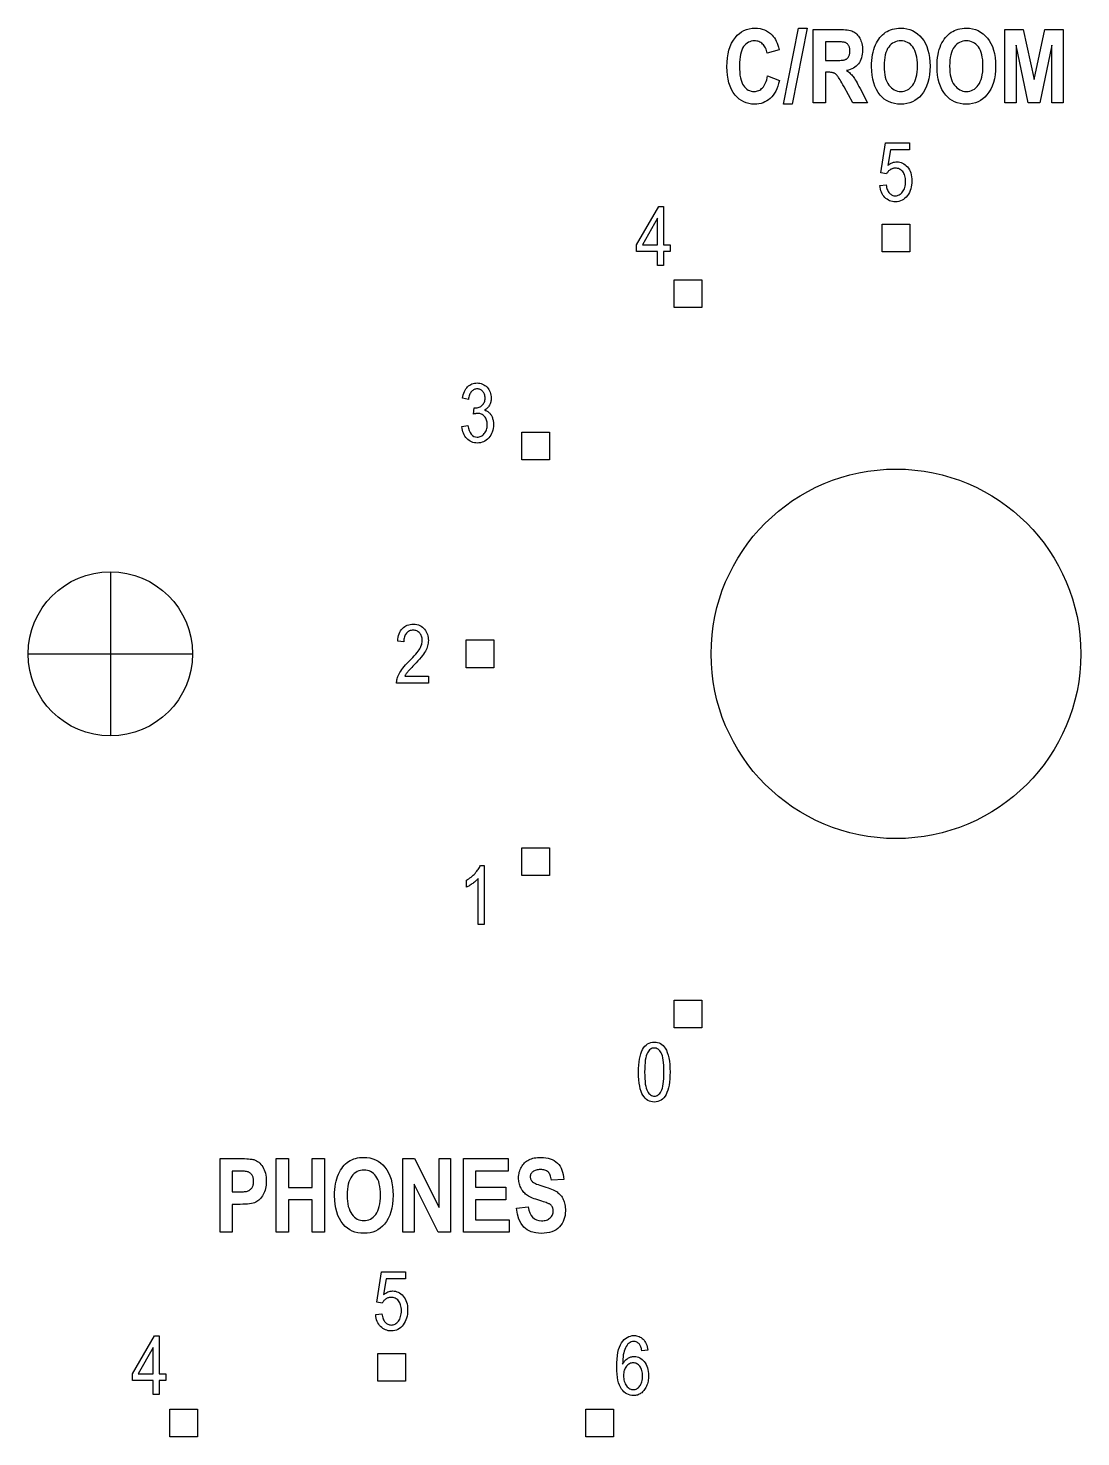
# Model space of a CAD drawing. Header units: millimetres. Extents: x 0 to 81, y 0 to 514.
# Drawn here: x 43.55 to 64.05, y 353.74 to 381.19 of the extents above; entities that cross this region are included whole.
import ezdxf

# ---------------------------------------------------------------- set-up
doc = ezdxf.new("R2010")
doc.units = ezdxf.units.MM
for name, color, linetype in [('CUT', 1, 'CONTINUOUS'), ('LEGEND', 2, 'CONTINUOUS'), ('STUDS', 5, 'CONTINUOUS')]:
    doc.layers.add(name, color=color, linetype=linetype)

msp = doc.modelspace()

# ---------------------------------------------------------------- linework, layer by layer
at = {"layer": 'CUT'}
msp.add_circle((60.45, 369), 3.6, dxfattribs=at)
at = {"layer": 'LEGEND'}
for points in [[(57.95, 380.2605), (58.1795, 380.1717), (58.165, 380.1136), (58.1482, 380.0596), (58.1292, 380.0097), (58.108, 379.9638), (58.0845, 379.9219), (58.0588, 379.8841), (58.0309, 379.8503), (58.0008, 379.8206), (57.9686, 379.7946), (57.9347, 379.7721), (57.8989, 379.7531), (57.8614, 379.7375), (57.822, 379.7254), (57.7809, 379.7167), (57.7379, 379.7115), (57.6932, 379.7098), (57.6371, 379.7125), (57.5839, 379.7208), (57.5333, 379.7346), (57.4854, 379.754), (57.4402, 379.7788), (57.3978, 379.8092), (57.3581, 379.8451), (57.3211, 379.8865), (57.2826, 379.9398), (57.2493, 379.9975), (57.2211, 380.0596), (57.198, 380.1263), (57.1801, 380.1973), (57.1673, 380.2729), (57.1596, 380.3529), (57.157, 380.4373), (57.1596, 380.5264), (57.1673, 380.6105), (57.1802, 380.6896), (57.1983, 380.7637), (57.2215, 380.8329), (57.2499, 380.8971), (57.2834, 380.9563), (57.3221, 381.0105), (57.3595, 381.0527), (57.4, 381.0892), (57.4436, 381.12), (57.4903, 381.1453), (57.54, 381.165), (57.5929, 381.179), (57.6488, 381.1874), (57.7078, 381.1902), (57.7561, 381.1881), (57.8024, 381.1818), (57.8467, 381.1713), (57.889, 381.1565), (57.9292, 381.1376), (57.9675, 381.1144), (58.0037, 381.0871), (58.0379, 381.0555), (58.0608, 381.0301), (58.0821, 381.0018), (58.1018, 380.9706), (58.1199, 380.9366), (58.1365, 380.8996), (58.1514, 380.8597), (58.1648, 380.817), (58.1766, 380.7713), (57.9422, 380.7029), (57.9359, 380.7311), (57.9282, 380.7576), (57.9191, 380.7825), (57.9086, 380.8056), (57.8968, 380.827), (57.8835, 380.8468), (57.8689, 380.8648), (57.8528, 380.8812), (57.8357, 380.8957), (57.8179, 380.9083), (57.7993, 380.9189), (57.78, 380.9277), (57.7599, 380.9344), (57.739, 380.9393), (57.7174, 380.9422), (57.6951, 380.9432), (57.6634, 380.9414), (57.6332, 380.9361), (57.6044, 380.9272), (57.5772, 380.9148), (57.5515, 380.8989), (57.5272, 380.8794), (57.5045, 380.8564), (57.4832, 380.8299), (57.464, 380.7993), (57.4473, 380.764), (57.4332, 380.7242), (57.4217, 380.6797), (57.4127, 380.6307), (57.4063, 380.577), (57.4025, 380.5187), (57.4012, 380.4559), (57.4024, 380.3907), (57.4062, 380.3304), (57.4124, 380.275), (57.4212, 380.2244), (57.4325, 380.1788), (57.4462, 380.138), (57.4625, 380.1021), (57.4812, 380.0711), (57.502, 380.0443), (57.5243, 380.0211), (57.548, 380.0015), (57.5733, 379.9854), (57.6, 379.9729), (57.6283, 379.964), (57.658, 379.9586), (57.6893, 379.9568), (57.7123, 379.958), (57.7345, 379.9614), (57.756, 379.9671), (57.7767, 379.975), (57.7965, 379.9853), (57.8156, 379.9978), (57.8339, 380.0125), (57.8514, 380.0296), (57.8679, 380.0491), (57.8832, 380.0713), (57.8973, 380.0962), (57.9102, 380.1237), (57.9219, 380.1539), (57.9325, 380.1868), (57.9418, 380.2223), (57.95, 380.2605)], [(58.2605, 379.7098), (58.5516, 381.1902), (58.7205, 381.1902), (58.4266, 379.7098)], [(58.8387, 379.7342), (58.8387, 381.1658), (59.3377, 381.1658), (59.3838, 381.1652), (59.4266, 381.1634), (59.4659, 381.1604), (59.5018, 381.1562), (59.5342, 381.1508), (59.5633, 381.1441), (59.5889, 381.1363), (59.6111, 381.1272), (59.6312, 381.1167), (59.6503, 381.1044), (59.6685, 381.0904), (59.6858, 381.0745), (59.7022, 381.0569), (59.7177, 381.0375), (59.7323, 381.0164), (59.7459, 380.9935), (59.7583, 380.9691), (59.769, 380.9435), (59.778, 380.9168), (59.7854, 380.8888), (59.7912, 380.8598), (59.7953, 380.8295), (59.7978, 380.798), (59.7986, 380.7654), (59.7974, 380.7245), (59.7936, 380.6855), (59.7873, 380.6487), (59.7785, 380.6138), (59.7672, 380.581), (59.7533, 380.5503), (59.7369, 380.5216), (59.7181, 380.4949), (59.6969, 380.4705), (59.6735, 380.4484), (59.6481, 380.4287), (59.6205, 380.4114), (59.5908, 380.3965), (59.559, 380.384), (59.5251, 380.3738), (59.4891, 380.366), (59.5077, 380.3522), (59.5255, 380.338), (59.5425, 380.3236), (59.5586, 380.3088), (59.574, 380.2937), (59.5885, 380.2782), (59.6022, 380.2625), (59.615, 380.2464), (59.6281, 380.2285), (59.6422, 380.2075), (59.6575, 380.1832), (59.6739, 380.1557), (59.6914, 380.125), (59.7101, 380.091), (59.7299, 380.0539), (59.7508, 380.0135), (59.8934, 379.7342), (59.6111, 379.7342), (59.4393, 380.0457), (59.417, 380.086), (59.3966, 380.1223), (59.3781, 380.1546), (59.3614, 380.183), (59.3466, 380.2075), (59.3336, 380.228), (59.3225, 380.2445), (59.3133, 380.2571), (59.3049, 380.2673), (59.2964, 380.2767), (59.2878, 380.2853), (59.2791, 380.293), (59.2703, 380.2999), (59.2613, 380.306), (59.2522, 380.3113), (59.243, 380.3157), (59.233, 380.3195), (59.2216, 380.3228), (59.2088, 380.3255), (59.1946, 380.3278), (59.179, 380.3296), (59.162, 380.3308), (59.1436, 380.3316), (59.1238, 380.3318), (59.075, 380.3318), (59.075, 379.7342)], [(59.9744, 380.4412), (59.9756, 380.5038), (59.9791, 380.5635), (59.9851, 380.6204), (59.9933, 380.6745), (60.004, 380.7257), (60.017, 380.7742), (60.0324, 380.8198), (60.0501, 380.8626), (60.0697, 380.9027), (60.0908, 380.9401), (60.1134, 380.9749), (60.1374, 381.007), (60.1628, 381.0365), (60.1897, 381.0634), (60.2181, 381.0876), (60.2479, 381.1092), (60.2792, 381.1282), (60.3121, 381.1446), (60.3467, 381.1586), (60.3829, 381.17), (60.4207, 381.1788), (60.4601, 381.1852), (60.5011, 381.189), (60.5437, 381.1902), (60.6053, 381.1872), (60.6639, 381.1782), (60.7196, 381.1632), (60.7724, 381.1421), (60.8223, 381.1151), (60.8692, 381.082), (60.9133, 381.0429), (60.9544, 380.9979), (60.9916, 380.9472), (61.0238, 380.8915), (61.0511, 380.8306), (61.0734, 380.7647), (61.0908, 380.6937), (61.1032, 380.6175), (61.1106, 380.5363), (61.1131, 380.45), (61.1105, 380.3626), (61.1026, 380.2801), (61.0895, 380.2026), (61.0711, 380.1299), (61.0475, 380.0622), (61.0186, 379.9994), (60.9845, 379.9415), (60.9451, 379.8885), (60.9066, 379.8466), (60.8648, 379.8103), (60.8197, 379.7796), (60.7713, 379.7544), (60.7196, 379.7349), (60.6646, 379.7209), (60.6063, 379.7126), (60.5447, 379.7098), (60.4827, 379.7125), (60.424, 379.7208), (60.3687, 379.7346), (60.3167, 379.754), (60.2681, 379.7788), (60.2228, 379.8092), (60.1809, 379.8451), (60.1424, 379.8865), (60.103, 379.9394), (60.0689, 379.997), (60.04, 380.0593), (60.0164, 380.1263), (59.998, 380.198), (59.9849, 380.2743), (59.977, 380.3554), (59.9744, 380.4412)], [(60.2186, 380.451), (60.22, 380.3911), (60.2244, 380.3352), (60.2317, 380.283), (60.242, 380.2348), (60.2552, 380.1904), (60.2713, 380.1499), (60.2903, 380.1132), (60.3123, 380.0804), (60.3364, 380.0514), (60.362, 380.0263), (60.3889, 380.0051), (60.4173, 379.9877), (60.447, 379.9742), (60.4782, 379.9646), (60.5108, 379.9588), (60.5447, 379.9568), (60.5789, 379.9588), (60.6116, 379.9645), (60.6427, 379.9741), (60.6724, 379.9875), (60.7006, 380.0047), (60.7273, 380.0258), (60.7525, 380.0507), (60.7762, 380.0794), (60.7977, 380.1121), (60.8163, 380.1489), (60.8321, 380.1898), (60.845, 380.2348), (60.8551, 380.2839), (60.8622, 380.3371), (60.8665, 380.3944), (60.868, 380.4559), (60.8666, 380.5161), (60.8624, 380.5723), (60.8554, 380.6244), (60.8456, 380.6724), (60.8331, 380.7164), (60.8177, 380.7563), (60.7996, 380.7922), (60.7786, 380.824), (60.7554, 380.8519), (60.7305, 380.8761), (60.7038, 380.8966), (60.6755, 380.9134), (60.6454, 380.9264), (60.6135, 380.9357), (60.58, 380.9413), (60.5447, 380.9432), (60.5094, 380.9413), (60.4758, 380.9357), (60.4439, 380.9263), (60.4136, 380.9131), (60.385, 380.8962), (60.3581, 380.8756), (60.3329, 380.8512), (60.3094, 380.823), (60.2881, 380.791), (60.2696, 380.7547), (60.254, 380.7144), (60.2413, 380.67), (60.2313, 380.6214), (60.2242, 380.5687), (60.22, 380.5119), (60.2186, 380.451)], [(61.2508, 380.4412), (61.252, 380.5038), (61.2555, 380.5635), (61.2614, 380.6204), (61.2697, 380.6745), (61.2803, 380.7257), (61.2934, 380.7742), (61.3087, 380.8198), (61.3265, 380.8626), (61.3461, 380.9027), (61.3672, 380.9401), (61.3898, 380.9749), (61.4137, 381.007), (61.4392, 381.0365), (61.4661, 381.0634), (61.4944, 381.0876), (61.5242, 381.1092), (61.5555, 381.1282), (61.5885, 381.1446), (61.623, 381.1586), (61.6592, 381.17), (61.697, 381.1788), (61.7364, 381.1852), (61.7775, 381.189), (61.8201, 381.1902), (61.8816, 381.1872), (61.9403, 381.1782), (61.996, 381.1632), (62.0488, 381.1421), (62.0986, 381.1151), (62.1456, 381.082), (62.1896, 381.0429), (62.2308, 380.9979), (62.268, 380.9472), (62.3002, 380.8915), (62.3275, 380.8306), (62.3498, 380.7647), (62.3671, 380.6937), (62.3795, 380.6175), (62.387, 380.5363), (62.3895, 380.45), (62.3868, 380.3626), (62.379, 380.2801), (62.3658, 380.2026), (62.3475, 380.1299), (62.3238, 380.0622), (62.295, 379.9994), (62.2609, 379.9415), (62.2215, 379.8885), (62.183, 379.8466), (62.1412, 379.8103), (62.0961, 379.7796), (62.0477, 379.7544), (61.996, 379.7349), (61.941, 379.7209), (61.8827, 379.7126), (61.8211, 379.7098), (61.7591, 379.7125), (61.7004, 379.7208), (61.645, 379.7346), (61.5931, 379.754), (61.5445, 379.7788), (61.4992, 379.8092), (61.4573, 379.8451), (61.4187, 379.8865), (61.3794, 379.9394), (61.3453, 379.997), (61.3164, 380.0593), (61.2928, 380.1263), (61.2744, 380.198), (61.2613, 380.2743), (61.2534, 380.3554), (61.2508, 380.4412)], [(61.4949, 380.451), (61.4964, 380.3911), (61.5008, 380.3352), (61.5081, 380.283), (61.5184, 380.2348), (61.5315, 380.1904), (61.5477, 380.1499), (61.5667, 380.1132), (61.5887, 380.0804), (61.6128, 380.0514), (61.6384, 380.0263), (61.6653, 380.0051), (61.6937, 379.9877), (61.7234, 379.9742), (61.7546, 379.9646), (61.7871, 379.9588), (61.8211, 379.9568), (61.8553, 379.9588), (61.8879, 379.9645), (61.9191, 379.9741), (61.9488, 379.9875), (61.977, 380.0047), (62.0036, 380.0258), (62.0288, 380.0507), (62.0525, 380.0794), (62.0741, 380.1121), (62.0927, 380.1489), (62.1085, 380.1898), (62.1214, 380.2348), (62.1314, 380.2839), (62.1386, 380.3371), (62.1429, 380.3944), (62.1443, 380.4559), (62.1429, 380.5161), (62.1388, 380.5723), (62.1318, 380.6244), (62.122, 380.6724), (62.1094, 380.7164), (62.0941, 380.7563), (62.0759, 380.7922), (62.055, 380.824), (62.0318, 380.8519), (62.0069, 380.8761), (61.9802, 380.8966), (61.9518, 380.9134), (61.9217, 380.9264), (61.8899, 380.9357), (61.8564, 380.9413), (61.8211, 380.9432), (61.7858, 380.9413), (61.7522, 380.9357), (61.7202, 380.9263), (61.69, 380.9131), (61.6614, 380.8962), (61.6345, 380.8756), (61.6093, 380.8512), (61.5857, 380.823), (61.5645, 380.791), (61.546, 380.7547), (61.5304, 380.7144), (61.5176, 380.67), (61.5077, 380.6214), (61.5006, 380.5687), (61.4963, 380.5119), (61.4949, 380.451)], [(62.5711, 379.7342), (62.5711, 381.1658), (62.9256, 381.1658), (63.1385, 380.1893), (63.3494, 381.1658), (63.7049, 381.1658), (63.7049, 379.7342), (63.4852, 379.7342), (63.4852, 380.8611), (63.2518, 379.7342), (63.0232, 379.7342), (62.7918, 380.8611), (62.7918, 379.7342)], [(59.075, 380.5604), (59.2508, 380.5604), (59.2892, 380.5606), (59.324, 380.5612), (59.3552, 380.5623), (59.3826, 380.5639), (59.4064, 380.5659), (59.4266, 380.5683), (59.443, 380.5712), (59.4559, 380.5745), (59.4666, 380.5785), (59.4768, 380.5834), (59.4865, 380.5892), (59.4957, 380.5959), (59.5043, 380.6035), (59.5124, 380.612), (59.5201, 380.6213), (59.5271, 380.6316), (59.5336, 380.6428), (59.5391, 380.6549), (59.5438, 380.6678), (59.5477, 380.6817), (59.5506, 380.6964), (59.5528, 380.712), (59.5541, 380.7285), (59.5545, 380.7459), (59.5541, 380.7626), (59.5528, 380.7784), (59.5506, 380.7934), (59.5477, 380.8075), (59.5438, 380.8209), (59.5391, 380.8333), (59.5336, 380.845), (59.5271, 380.8558), (59.52, 380.8657), (59.5123, 380.8749), (59.5039, 380.8833), (59.4949, 380.8908), (59.4853, 380.8975), (59.4751, 380.9035), (59.4643, 380.9086), (59.4529, 380.9129), (59.4427, 380.9154), (59.4285, 380.9176), (59.4103, 380.9194), (59.3882, 380.9209), (59.3622, 380.9221), (59.3323, 380.923), (59.2984, 380.9235), (59.2605, 380.9236), (59.075, 380.9236)], [(60.1375, 378.1273), (60.2586, 378.1398), (60.2627, 378.1134), (60.2678, 378.0886), (60.2741, 378.0657), (60.2815, 378.0444), (60.2901, 378.0249), (60.2997, 378.0072), (60.3104, 377.9912), (60.3223, 377.977), (60.3349, 377.9644), (60.3481, 377.9535), (60.3617, 377.9443), (60.3759, 377.9368), (60.3905, 377.931), (60.4057, 377.9268), (60.4213, 377.9243), (60.4375, 377.9234), (60.4577, 377.9246), (60.4771, 377.9281), (60.4958, 377.934), (60.5139, 377.9423), (60.5312, 377.9529), (60.5478, 377.9658), (60.5637, 377.9812), (60.5789, 377.9988), (60.5928, 378.0185), (60.6049, 378.04), (60.6151, 378.0631), (60.6234, 378.088), (60.6299, 378.1146), (60.6346, 378.1429), (60.6374, 378.1729), (60.6383, 378.2047), (60.6374, 378.2345), (60.6347, 378.2626), (60.6302, 378.2889), (60.6239, 378.3136), (60.6159, 378.3365), (60.606, 378.3577), (60.5943, 378.3772), (60.5809, 378.3949), (60.566, 378.4108), (60.5503, 378.4245), (60.5337, 378.4361), (60.5161, 378.4456), (60.4976, 378.453), (60.4782, 378.4583), (60.4579, 378.4614), (60.4367, 378.4625), (60.4237, 378.462), (60.411, 378.4607), (60.3984, 378.4584), (60.386, 378.4552), (60.3739, 378.4511), (60.3619, 378.446), (60.3502, 378.4401), (60.3387, 378.4332), (60.3275, 378.4255), (60.317, 378.4171), (60.3071, 378.408), (60.2978, 378.3981), (60.289, 378.3876), (60.2809, 378.3763), (60.2733, 378.3643), (60.2664, 378.3516), (60.1578, 378.3687), (60.2492, 378.957), (60.7156, 378.957), (60.7156, 378.8227), (60.3414, 378.8227), (60.2906, 378.5148), (60.3117, 378.5317), (60.3331, 378.5463), (60.3547, 378.5586), (60.3768, 378.5688), (60.3991, 378.5766), (60.4217, 378.5822), (60.4447, 378.5856), (60.468, 378.5867), (60.497, 378.5852), (60.525, 378.5804), (60.5521, 378.5726), (60.5782, 378.5616), (60.6034, 378.5475), (60.6276, 378.5302), (60.6508, 378.5099), (60.673, 378.4863), (60.6935, 378.4601), (60.7112, 378.4318), (60.7261, 378.4012), (60.7384, 378.3685), (60.7479, 378.3335), (60.7547, 378.2964), (60.7588, 378.2571), (60.7602, 378.2156), (60.7588, 378.1744), (60.7547, 378.1346), (60.7479, 378.0964), (60.7384, 378.0597), (60.7261, 378.0244), (60.7112, 377.9907), (60.6935, 377.9585), (60.673, 377.9277), (60.6503, 377.8996), (60.6258, 377.8753), (60.5993, 377.8547), (60.571, 377.8378), (60.5408, 377.8247), (60.5088, 377.8153), (60.4748, 377.8097), (60.4391, 377.8078), (60.4092, 377.8091), (60.3805, 377.8131), (60.353, 377.8197), (60.3267, 377.829), (60.3015, 377.8409), (60.2776, 377.8555), (60.2548, 377.8727), (60.2332, 377.8926), (60.2133, 377.9148), (60.1957, 377.939), (60.1804, 377.9653), (60.1673, 377.9937), (60.1565, 378.024), (60.1479, 378.0564), (60.1416, 378.0909), (60.1375, 378.1273)], [(55.807, 376.568), (55.807, 376.8422), (55.4, 376.8422), (55.4, 376.9711), (55.8289, 377.7133), (55.9227, 377.7133), (55.9227, 376.9711), (56.05, 376.9711), (56.05, 376.8422), (55.9227, 376.8422), (55.9227, 376.568)], [(55.807, 376.9711), (55.807, 377.4875), (55.5133, 376.9711)], [(60.18, 377.37), (60.72, 377.37), (60.72, 376.83), (60.18, 376.83)], [(56.13, 376.2848), (56.67, 376.2848), (56.67, 375.7448), (56.13, 375.7448)], [(51.9976, 373.4297), (52.1133, 373.4484), (52.124, 373.3957), (52.1381, 373.35), (52.1557, 373.3113), (52.1767, 373.2797), (52.2012, 373.2551), (52.2291, 373.2375), (52.2605, 373.227), (52.2953, 373.2234), (52.3147, 373.2245), (52.3334, 373.2276), (52.3515, 373.2328), (52.3689, 373.2401), (52.3857, 373.2495), (52.4018, 373.261), (52.4172, 373.2746), (52.432, 373.2902), (52.4456, 373.3076), (52.4573, 373.3261), (52.4672, 373.3459), (52.4754, 373.3669), (52.4817, 373.3891), (52.4862, 373.4126), (52.4889, 373.4373), (52.4898, 373.4633), (52.489, 373.4877), (52.4865, 373.5108), (52.4824, 373.5328), (52.4765, 373.5535), (52.4691, 373.573), (52.4599, 373.5913), (52.4492, 373.6084), (52.4367, 373.6242), (52.423, 373.6385), (52.4086, 373.6509), (52.3935, 373.6614), (52.3775, 373.6699), (52.3608, 373.6766), (52.3434, 373.6813), (52.3252, 373.6842), (52.3062, 373.6852), (52.2978, 373.6849), (52.2889, 373.6842), (52.2794, 373.683), (52.2695, 373.6812), (52.2591, 373.6791), (52.2482, 373.6764), (52.2369, 373.6732), (52.225, 373.6695), (52.2383, 373.793), (52.2562, 373.7914), (52.277, 373.7922), (52.2968, 373.7947), (52.3156, 373.7988), (52.3334, 373.8045), (52.3502, 373.8119), (52.366, 373.8208), (52.3807, 373.8315), (52.3945, 373.8438), (52.407, 373.8574), (52.4178, 373.8721), (52.4269, 373.888), (52.4344, 373.9049), (52.4402, 373.9229), (52.4443, 373.942), (52.4468, 373.9623), (52.4476, 373.9836), (52.4469, 374.0032), (52.4449, 374.0219), (52.4414, 374.0395), (52.4365, 374.0562), (52.4302, 374.0718), (52.4226, 374.0865), (52.4135, 374.1002), (52.4031, 374.1129), (52.3917, 374.1243), (52.3796, 374.1343), (52.367, 374.1426), (52.3537, 374.1495), (52.3398, 374.1549), (52.3253, 374.1587), (52.3102, 374.161), (52.2945, 374.1617), (52.2782, 374.1609), (52.2626, 374.1585), (52.2476, 374.1545), (52.2333, 374.1489), (52.2196, 374.1417), (52.2066, 374.1329), (52.1942, 374.1225), (52.1824, 374.1105), (52.1715, 374.0969), (52.1616, 374.0817), (52.1528, 374.0648), (52.145, 374.0462), (52.1382, 374.026), (52.1325, 374.0041), (52.1278, 373.9806), (52.1242, 373.9555), (52.0094, 373.9805), (52.0157, 374.0161), (52.0237, 374.0494), (52.0335, 374.0805), (52.0449, 374.1094), (52.0581, 374.136), (52.0729, 374.1604), (52.0895, 374.1825), (52.1078, 374.2023), (52.1274, 374.2199), (52.1481, 374.2352), (52.1697, 374.248), (52.1924, 374.2586), (52.216, 374.2668), (52.2407, 374.2727), (52.2663, 374.2762), (52.293, 374.2773), (52.3209, 374.276), (52.3478, 374.2721), (52.3737, 374.2655), (52.3984, 374.2563), (52.4221, 374.2444), (52.4447, 374.2299), (52.4662, 374.2127), (52.4867, 374.193), (52.5054, 374.1712), (52.5216, 374.148), (52.5353, 374.1235), (52.5465, 374.0977), (52.5552, 374.0704), (52.5614, 374.0418), (52.5651, 374.0118), (52.5664, 373.9805), (52.5659, 373.9612), (52.5643, 373.9425), (52.5616, 373.9244), (52.5579, 373.9068), (52.5531, 373.8898), (52.5473, 373.8734), (52.5404, 373.8575), (52.5324, 373.8422), (52.5235, 373.8276), (52.5137, 373.8137), (52.5031, 373.8007), (52.4917, 373.7885), (52.4794, 373.7771), (52.4663, 373.7665), (52.4523, 373.7567), (52.4375, 373.7477), (52.4512, 373.7434), (52.4644, 373.7386), (52.4769, 373.7331), (52.4889, 373.727), (52.5002, 373.7202), (52.5109, 373.7128), (52.521, 373.7048), (52.5305, 373.6961), (52.5394, 373.6867), (52.5479, 373.6766), (52.556, 373.6657), (52.5637, 373.6541), (52.5709, 373.6417), (52.5776, 373.6286), (52.5839, 373.6147), (52.5898, 373.6), (52.5951, 373.5847), (52.5997, 373.569), (52.6036, 373.5529), (52.6068, 373.5363), (52.6093, 373.5193), (52.6111, 373.5019), (52.6121, 373.484), (52.6125, 373.4656), (52.611, 373.4271), (52.6067, 373.3903), (52.5994, 373.3553), (52.5892, 373.3222), (52.5762, 373.2908), (52.5602, 373.2612), (52.5413, 373.2334), (52.5195, 373.2074), (52.4957, 373.1839), (52.4707, 373.1635), (52.4446, 373.1462), (52.4174, 373.1321), (52.389, 373.1211), (52.3594, 373.1133), (52.3287, 373.1086), (52.2969, 373.107), (52.2674, 373.1084), (52.239, 373.1125), (52.2118, 373.1193), (52.1857, 373.1289), (52.1608, 373.1412), (52.137, 373.1562), (52.1144, 373.174), (52.093, 373.1945), (52.0732, 373.2173), (52.0557, 373.242), (52.0404, 373.2686), (52.0273, 373.2971), (52.0165, 373.3274), (52.008, 373.3596), (52.0017, 373.3937), (51.9976, 373.4297)], [(53.1652, 373.32), (53.7052, 373.32), (53.7052, 372.78), (53.1652, 372.78)], [(51.3453, 368.5625), (51.3453, 368.4273), (50.7242, 368.4273), (50.7245, 368.4482), (50.7264, 368.4696), (50.7301, 368.4916), (50.7354, 368.5143), (50.7425, 368.5375), (50.7512, 368.5614), (50.7617, 368.5859), (50.7738, 368.6109), (50.7882, 368.6369), (50.8052, 368.664), (50.8249, 368.6923), (50.8474, 368.7217), (50.8725, 368.7522), (50.9003, 368.7839), (50.9308, 368.8168), (50.9641, 368.8508), (51.0027, 368.8899), (51.0379, 368.9267), (51.0696, 368.9612), (51.0979, 368.9935), (51.1226, 369.0234), (51.1438, 369.0511), (51.1615, 369.0765), (51.1758, 369.0996), (51.1875, 369.1214), (51.1977, 369.1428), (51.2062, 369.1638), (51.2133, 369.1845), (51.2188, 369.2047), (51.2227, 369.2246), (51.225, 369.2441), (51.2258, 369.2633), (51.225, 369.2846), (51.2226, 369.305), (51.2186, 369.3243), (51.213, 369.3427), (51.2058, 369.36), (51.197, 369.3763), (51.1866, 369.3916), (51.1746, 369.4059), (51.1614, 369.4188), (51.1475, 369.43), (51.1329, 369.4394), (51.1175, 369.4472), (51.1013, 369.4532), (51.0844, 369.4575), (51.0668, 369.4601), (51.0484, 369.4609), (51.0288, 369.46), (51.01, 369.4572), (50.9922, 369.4526), (50.9752, 369.4461), (50.9591, 369.4377), (50.944, 369.4275), (50.9297, 369.4155), (50.9164, 369.4016), (50.9043, 369.3859), (50.8938, 369.3687), (50.885, 369.3498), (50.8777, 369.3293), (50.8721, 369.3072), (50.8681, 369.2835), (50.8656, 369.2582), (50.8648, 369.2313), (50.7461, 369.2461), (50.7503, 369.286), (50.7566, 369.3234), (50.7651, 369.3582), (50.7757, 369.3905), (50.7884, 369.4203), (50.8033, 369.4474), (50.8203, 369.4721), (50.8395, 369.4941), (50.8605, 369.5136), (50.8831, 369.5305), (50.9073, 369.5448), (50.9331, 369.5565), (50.9605, 369.5656), (50.9895, 369.5721), (51.0201, 369.576), (51.0523, 369.5773), (51.0872, 369.5758), (51.1198, 369.5713), (51.1503, 369.5637), (51.1786, 369.5531), (51.2047, 369.5395), (51.2286, 369.5229), (51.2504, 369.5032), (51.2699, 369.4805), (51.2872, 369.4558), (51.3022, 369.4304), (51.3149, 369.4041), (51.3253, 369.377), (51.3334, 369.349), (51.3391, 369.3202), (51.3426, 369.2906), (51.3438, 369.2602), (51.3428, 369.233), (51.3401, 369.206), (51.3356, 369.1794), (51.3293, 369.153), (51.3212, 369.1269), (51.3112, 369.1011), (51.2995, 369.0756), (51.2859, 369.0504), (51.2699, 369.0242), (51.2505, 368.996), (51.228, 368.9657), (51.2021, 368.9333), (51.1731, 368.8988), (51.1408, 368.8622), (51.1052, 368.8236), (51.0664, 368.7828), (51.0418, 368.7575), (51.0194, 368.7343), (50.9993, 368.7132), (50.9815, 368.6941), (50.966, 368.6772), (50.9528, 368.6624), (50.9419, 368.6497), (50.9332, 368.6391), (50.9259, 368.6295), (50.9189, 368.6199), (50.9122, 368.6104), (50.906, 368.6008), (50.9, 368.5912), (50.8945, 368.5816), (50.8892, 368.5721), (50.8844, 368.5625)], [(52.08, 369.27), (52.62, 369.27), (52.62, 368.73), (52.08, 368.73)], [(53.1652, 365.22), (53.7052, 365.22), (53.7052, 364.68), (53.1652, 364.68)], [(52.4312, 363.7273), (52.3156, 363.7273), (52.3156, 364.6234), (52.3052, 364.6117), (52.294, 364.5999), (52.2819, 364.588), (52.2689, 364.5761), (52.2551, 364.5641), (52.2405, 364.552), (52.2249, 364.5399), (52.2086, 364.5277), (52.192, 364.5159), (52.1757, 364.5048), (52.1597, 364.4945), (52.1441, 364.4849), (52.1289, 364.476), (52.114, 364.4679), (52.0994, 364.4605), (52.0851, 364.4539), (52.0851, 364.5898), (52.1086, 364.6039), (52.1314, 364.6187), (52.1535, 364.6343), (52.1749, 364.6506), (52.1956, 364.6677), (52.2156, 364.6855), (52.2349, 364.7041), (52.2535, 364.7234), (52.2711, 364.7431), (52.2873, 364.7626), (52.3022, 364.7821), (52.3157, 364.8014), (52.3279, 364.8205), (52.3387, 364.8396), (52.3481, 364.8585), (52.3562, 364.8773), (52.4312, 364.8773)], [(56.13, 362.2552), (56.67, 362.2552), (56.67, 361.7152), (56.13, 361.7152)], [(55.4375, 360.8515), (55.4387, 360.9214), (55.4424, 360.9869), (55.4484, 361.0481), (55.4569, 361.1049), (55.4679, 361.1573), (55.4812, 361.2053), (55.497, 361.249), (55.5152, 361.2883), (55.5358, 361.3231), (55.5587, 361.3532), (55.5839, 361.3787), (55.6114, 361.3996), (55.6412, 361.4158), (55.6734, 361.4274), (55.7078, 361.4344), (55.7445, 361.4367), (55.7772, 361.4348), (55.8082, 361.4292), (55.8373, 361.4198), (55.8646, 361.4066), (55.8902, 361.3897), (55.914, 361.369), (55.936, 361.3446), (55.9562, 361.3164), (55.9782, 361.2773), (55.9973, 361.2328), (56.0134, 361.1829), (56.0266, 361.1275), (56.0368, 361.0667), (56.0441, 361.0004), (56.0485, 360.9287), (56.05, 360.8515), (56.0488, 360.782), (56.0452, 360.7168), (56.0391, 360.6559), (56.0307, 360.5993), (56.0198, 360.547), (56.0065, 360.499), (55.9908, 360.4554), (55.9727, 360.416), (55.9521, 360.3811), (55.9293, 360.3509), (55.9041, 360.3253), (55.8766, 360.3044), (55.8467, 360.2881), (55.8145, 360.2765), (55.7799, 360.2695), (55.743, 360.2672), (55.7101, 360.2692), (55.6788, 360.2754), (55.6491, 360.2856), (55.6208, 360.3), (55.5941, 360.3184), (55.5689, 360.341), (55.5452, 360.3677), (55.523, 360.3984), (55.503, 360.4342), (55.4856, 360.476), (55.4709, 360.5237), (55.4589, 360.5773), (55.4495, 360.6369), (55.4428, 360.7025), (55.4388, 360.7741), (55.4375, 360.8515)], [(55.5555, 360.8515), (55.5563, 360.7847), (55.5588, 360.7236), (55.563, 360.6682), (55.5688, 360.6186), (55.5764, 360.5748), (55.5856, 360.5367), (55.5964, 360.5043), (55.609, 360.4777), (55.6228, 360.4555), (55.6376, 360.4362), (55.6534, 360.4199), (55.67, 360.4065), (55.6876, 360.3961), (55.7062, 360.3887), (55.7257, 360.3843), (55.7461, 360.3828), (55.7654, 360.3843), (55.7839, 360.3888), (55.8016, 360.3963), (55.8186, 360.4068), (55.8347, 360.4203), (55.85, 360.4369), (55.8644, 360.4564), (55.8781, 360.4789), (55.8906, 360.5057), (55.9014, 360.5382), (55.9105, 360.5763), (55.918, 360.6201), (55.9238, 360.6695), (55.9279, 360.7245), (55.9304, 360.7852), (55.9312, 360.8515), (55.9304, 360.9186), (55.9279, 360.9798), (55.9237, 361.0353), (55.9179, 361.0849), (55.9103, 361.1288), (55.9011, 361.1669), (55.8903, 361.1992), (55.8777, 361.2258), (55.8639, 361.2479), (55.849, 361.2671), (55.8331, 361.2834), (55.8163, 361.2967), (55.7985, 361.307), (55.7797, 361.3144), (55.7599, 361.3188), (55.7391, 361.3203), (55.7199, 361.3188), (55.7016, 361.3143), (55.684, 361.3068), (55.6673, 361.2963), (55.6513, 361.2828), (55.6362, 361.2662), (55.6218, 361.2467), (55.6082, 361.2242), (55.5958, 361.1974), (55.5851, 361.1649), (55.5761, 361.1268), (55.5687, 361.083), (55.5629, 361.0336), (55.5588, 360.9786), (55.5563, 360.9179), (55.5555, 360.8515)], [(47.2867, 357.7342), (47.2867, 359.1658), (47.6676, 359.1658), (47.7185, 359.1655), (47.7648, 359.1645), (47.8065, 359.1629), (47.8436, 359.1607), (47.8761, 359.1578), (47.904, 359.1543), (47.9273, 359.1501), (47.9459, 359.1453), (47.9715, 359.1358), (47.9959, 359.124), (48.0191, 359.1098), (48.0413, 359.0933), (48.0622, 359.0744), (48.0821, 359.0532), (48.1007, 359.0296), (48.1183, 359.0037), (48.1342, 358.9756), (48.148, 358.9456), (48.1596, 358.9136), (48.1692, 358.8797), (48.1766, 358.8438), (48.1819, 358.806), (48.1851, 358.7662), (48.1862, 358.7244), (48.1852, 358.6864), (48.1825, 358.6499), (48.1779, 358.615), (48.1715, 358.5817), (48.1633, 358.55), (48.1532, 358.5198), (48.1413, 358.4912), (48.1276, 358.4642), (48.1125, 358.4389), (48.0964, 358.4156), (48.0795, 358.3942), (48.0616, 358.3748), (48.0429, 358.3573), (48.0232, 358.3418), (48.0026, 358.3283), (47.9811, 358.3167), (47.9571, 358.3067), (47.9292, 358.2981), (47.8973, 358.2908), (47.8614, 358.2848), (47.8216, 358.2802), (47.7778, 358.2769), (47.7301, 358.2749), (47.6783, 358.2742), (47.5231, 358.2742), (47.5231, 357.7342)], [(48.3815, 357.7342), (48.3815, 359.1658), (48.6178, 359.1658), (48.6178, 358.6023), (49.0826, 358.6023), (49.0826, 359.1658), (49.3199, 359.1658), (49.3199, 357.7342), (49.0826, 357.7342), (49.0826, 358.3602), (48.6178, 358.3602), (48.6178, 357.7342)], [(49.5172, 358.4412), (49.5184, 358.5038), (49.5219, 358.5635), (49.5279, 358.6204), (49.5361, 358.6745), (49.5468, 358.7257), (49.5598, 358.7742), (49.5752, 358.8198), (49.5929, 358.8626), (49.6125, 358.9027), (49.6336, 358.9401), (49.6562, 358.9749), (49.6802, 359.007), (49.7056, 359.0365), (49.7325, 359.0634), (49.7609, 359.0876), (49.7906, 359.1092), (49.822, 359.1282), (49.8549, 359.1446), (49.8895, 359.1586), (49.9257, 359.17), (49.9635, 359.1788), (50.0029, 359.1852), (50.0439, 359.189), (50.0865, 359.1902), (50.1481, 359.1872), (50.2067, 359.1782), (50.2624, 359.1632), (50.3152, 359.1421), (50.3651, 359.1151), (50.412, 359.082), (50.4561, 359.0429), (50.4972, 358.9979), (50.5344, 358.9472), (50.5666, 358.8915), (50.5939, 358.8306), (50.6162, 358.7647), (50.6336, 358.6937), (50.646, 358.6175), (50.6534, 358.5363), (50.6559, 358.45), (50.6533, 358.3626), (50.6454, 358.2801), (50.6323, 358.2026), (50.6139, 358.1299), (50.5903, 358.0622), (50.5614, 357.9994), (50.5273, 357.9415), (50.4879, 357.8885), (50.4494, 357.8466), (50.4076, 357.8103), (50.3625, 357.7796), (50.3141, 357.7544), (50.2624, 357.7349), (50.2074, 357.7209), (50.1491, 357.7126), (50.0875, 357.7098), (50.0255, 357.7125), (49.9668, 357.7208), (49.9115, 357.7346), (49.8595, 357.754), (49.8109, 357.7788), (49.7656, 357.8092), (49.7237, 357.8451), (49.6852, 357.8865), (49.6458, 357.9394), (49.6117, 357.997), (49.5828, 358.0593), (49.5592, 358.1263), (49.5408, 358.198), (49.5277, 358.2743), (49.5198, 358.3554), (49.5172, 358.4412)], [(50.8434, 357.7342), (50.8434, 359.1658), (51.0738, 359.1658), (51.5543, 358.2098), (51.5543, 359.1658), (51.775, 359.1658), (51.775, 357.7342), (51.5367, 357.7342), (51.0641, 358.6678), (51.0641, 357.7342)], [(52.025, 357.7342), (52.025, 359.1658), (52.8961, 359.1658), (52.8961, 358.9236), (52.2613, 358.9236), (52.2613, 358.6062), (52.8512, 358.6062), (52.8512, 358.365), (52.2613, 358.365), (52.2613, 357.9754), (52.9176, 357.9754), (52.9176, 357.7342)], [(53.0582, 358.2), (53.2897, 358.2273), (53.3022, 358.163), (53.3203, 358.1073), (53.344, 358.0601), (53.3732, 358.0215), (53.4079, 357.9915), (53.4482, 357.9701), (53.4941, 357.9572), (53.5455, 357.9529), (53.5717, 357.9538), (53.5964, 357.9564), (53.6196, 357.9608), (53.6415, 357.967), (53.6619, 357.9749), (53.6808, 357.9845), (53.6984, 357.9959), (53.7145, 358.0091), (53.7289, 358.0235), (53.7414, 358.0388), (53.752, 358.055), (53.7606, 358.0719), (53.7673, 358.0898), (53.7722, 358.1084), (53.775, 358.1279), (53.776, 358.1482), (53.7757, 358.1602), (53.7747, 358.1717), (53.773, 358.1828), (53.7706, 358.1934), (53.7676, 358.2036), (53.7639, 358.2132), (53.7595, 358.2225), (53.7545, 358.2312), (53.7488, 358.2396), (53.7424, 358.2476), (53.7352, 358.2552), (53.7274, 358.2624), (53.7189, 358.2692), (53.7097, 358.2757), (53.6997, 358.2817), (53.6891, 358.2874), (53.6761, 358.2934), (53.6593, 358.3003), (53.6385, 358.3081), (53.6139, 358.3168), (53.5853, 358.3265), (53.5529, 358.3371), (53.5165, 358.3487), (53.4762, 358.3611), (53.4396, 358.3727), (53.4056, 358.3846), (53.3741, 358.3967), (53.3451, 358.409), (53.3186, 358.4216), (53.2947, 358.4344), (53.2734, 358.4474), (53.2545, 358.4607), (53.2374, 358.4747), (53.2212, 358.4897), (53.2058, 358.5058), (53.1914, 358.5229), (53.1779, 358.541), (53.1652, 358.5603), (53.1535, 358.5805), (53.1427, 358.6019), (53.133, 358.6239), (53.1245, 358.6464), (53.1174, 358.6693), (53.1116, 358.6926), (53.107, 358.7163), (53.1038, 358.7404), (53.1018, 358.7649), (53.1012, 358.7898), (53.102, 358.8188), (53.1045, 358.847), (53.1087, 358.8744), (53.1145, 358.9012), (53.122, 358.9272), (53.1311, 358.9524), (53.1419, 358.977), (53.1544, 359.0008), (53.1684, 359.0235), (53.1836, 359.0448), (53.2, 359.0646), (53.2178, 359.0831), (53.2368, 359.1), (53.257, 359.1156), (53.2786, 359.1297), (53.3014, 359.1424), (53.3255, 359.1536), (53.351, 359.1633), (53.3779, 359.1715), (53.4061, 359.1783), (53.4357, 359.1835), (53.4667, 359.1872), (53.4991, 359.1895), (53.5328, 359.1902), (53.5832, 359.1885), (53.6307, 359.1832), (53.6753, 359.1744), (53.7172, 359.1622), (53.7561, 359.1464), (53.7923, 359.1271), (53.8256, 359.1043), (53.8561, 359.0779), (53.8834, 359.0483), (53.9073, 359.0157), (53.9279, 358.9801), (53.9449, 358.9415), (53.9586, 358.8998), (53.9689, 358.8551), (53.9757, 358.8074), (53.9791, 358.7566), (53.7418, 358.7439), (53.7373, 358.7717), (53.7317, 358.7972), (53.725, 358.8206), (53.7172, 358.8418), (53.7082, 358.8609), (53.6981, 358.8778), (53.6868, 358.8925), (53.6744, 358.9051), (53.6608, 358.9158), (53.6458, 358.9252), (53.6294, 358.933), (53.6117, 358.9395), (53.5926, 358.9445), (53.5721, 358.9481), (53.5502, 358.9503), (53.527, 358.951), (53.5037, 358.9504), (53.4819, 358.9485), (53.4614, 358.9453), (53.4423, 358.941), (53.4245, 358.9353), (53.4081, 358.9285), (53.3931, 358.9203), (53.3795, 358.9109), (53.3674, 358.9006), (53.3569, 358.8897), (53.348, 358.8782), (53.3407, 358.866), (53.335, 358.8533), (53.331, 358.8399), (53.3286, 358.8259), (53.3278, 358.8113), (53.3285, 358.797), (53.3307, 358.7832), (53.3343, 358.77), (53.3395, 358.7574), (53.3461, 358.7453), (53.3541, 358.7339), (53.3636, 358.723), (53.3746, 358.7127), (53.3883, 358.7026), (53.4057, 358.6922), (53.427, 358.6816), (53.452, 358.6707), (53.4809, 358.6596), (53.5136, 358.6482), (53.5501, 358.6366), (53.5904, 358.6248), (53.6336, 358.6118), (53.6736, 358.5986), (53.7105, 358.5852), (53.7444, 358.5717), (53.7751, 358.558), (53.8028, 358.5441), (53.8273, 358.5301), (53.8487, 358.5159), (53.8681, 358.5011), (53.8862, 358.4853), (53.9032, 358.4684), (53.9189, 358.4505), (53.9336, 358.4315), (53.947, 358.4115), (53.9592, 358.3905), (53.9703, 358.3685), (53.9802, 358.3453), (53.9887, 358.3209), (53.9959, 358.2953), (54.0018, 358.2685), (54.0064, 358.2405), (54.0097, 358.2113), (54.0117, 358.1808), (54.0123, 358.1492), (54.0105, 358.1035), (54.0052, 358.0597), (53.9962, 358.0177), (53.9836, 357.9776), (53.9675, 357.9393), (53.9478, 357.9029), (53.9245, 357.8684), (53.8976, 357.8357), (53.8669, 357.806), (53.8321, 357.7802), (53.7933, 357.7584), (53.7505, 357.7405), (53.7036, 357.7266), (53.6527, 357.7167), (53.5977, 357.7108), (53.5387, 357.7088), (53.4368, 357.7165), (53.3468, 357.7395), (53.2688, 357.7779), (53.2028, 357.8316), (53.1487, 357.9007), (53.1066, 357.9851), (53.0764, 358.0849), (53.0582, 358.2)], [(47.5231, 358.9236), (47.5231, 358.5174), (47.6539, 358.5174), (47.6856, 358.5177), (47.7146, 358.5185), (47.7409, 358.52), (47.7646, 358.522), (47.7857, 358.5246), (47.8042, 358.5278), (47.82, 358.5316), (47.8331, 358.5359), (47.8447, 358.541), (47.8557, 358.5471), (47.8662, 358.554), (47.8762, 358.5619), (47.8857, 358.5708), (47.8946, 358.5805), (47.9029, 358.5912), (47.9108, 358.6028), (47.9179, 358.6153), (47.924, 358.6284), (47.9292, 358.6422), (47.9335, 358.6567), (47.9368, 358.6718), (47.9391, 358.6877), (47.9406, 358.7042), (47.941, 358.7215), (47.9405, 358.739), (47.9391, 358.7557), (47.9366, 358.7718), (47.9332, 358.7872), (47.9288, 358.8018), (47.9235, 358.8158), (47.9171, 358.829), (47.9098, 358.8416), (47.9017, 358.8533), (47.8932, 358.864), (47.8843, 358.8737), (47.8749, 358.8824), (47.865, 358.89), (47.8547, 358.8967), (47.8439, 358.9024), (47.8326, 358.907), (47.8196, 358.9109), (47.8033, 358.9143), (47.7838, 358.9171), (47.7611, 358.9195), (47.7352, 358.9213), (47.7061, 358.9226), (47.6738, 358.9234), (47.6383, 358.9236)], [(49.7613, 358.451), (49.7628, 358.3911), (49.7672, 358.3352), (49.7745, 358.283), (49.7848, 358.2348), (49.798, 358.1904), (49.8141, 358.1499), (49.8331, 358.1132), (49.8551, 358.0804), (49.8792, 358.0514), (49.9048, 358.0263), (49.9317, 358.0051), (49.9601, 357.9877), (49.9898, 357.9742), (50.021, 357.9646), (50.0536, 357.9588), (50.0875, 357.9568), (50.1217, 357.9588), (50.1544, 357.9645), (50.1855, 357.9741), (50.2152, 357.9875), (50.2434, 358.0047), (50.2701, 358.0258), (50.2953, 358.0507), (50.319, 358.0794), (50.3405, 358.1121), (50.3591, 358.1489), (50.3749, 358.1898), (50.3878, 358.2348), (50.3979, 358.2839), (50.405, 358.3371), (50.4093, 358.3944), (50.4108, 358.4559), (50.4094, 358.5161), (50.4052, 358.5723), (50.3982, 358.6244), (50.3884, 358.6724), (50.3759, 358.7164), (50.3605, 358.7563), (50.3423, 358.7922), (50.3214, 358.824), (50.2982, 358.8519), (50.2733, 358.8761), (50.2466, 358.8966), (50.2183, 358.9134), (50.1882, 358.9264), (50.1563, 358.9357), (50.1228, 358.9413), (50.0875, 358.9432), (50.0522, 358.9413), (50.0186, 358.9357), (49.9867, 358.9263), (49.9564, 358.9131), (49.9278, 358.8962), (49.9009, 358.8756), (49.8757, 358.8512), (49.8522, 358.823), (49.8309, 358.791), (49.8124, 358.7547), (49.7968, 358.7144), (49.7841, 358.67), (49.7741, 358.6214), (49.767, 358.5687), (49.7628, 358.5119), (49.7613, 358.451)], [(50.3175, 356.1273), (50.4386, 356.1398), (50.4427, 356.1134), (50.4478, 356.0886), (50.4541, 356.0657), (50.4615, 356.0444), (50.4701, 356.0249), (50.4797, 356.0072), (50.4904, 355.9912), (50.5023, 355.977), (50.5149, 355.9644), (50.5281, 355.9535), (50.5417, 355.9443), (50.5559, 355.9368), (50.5705, 355.931), (50.5857, 355.9268), (50.6013, 355.9243), (50.6175, 355.9234), (50.6377, 355.9246), (50.6571, 355.9281), (50.6758, 355.934), (50.6939, 355.9423), (50.7112, 355.9529), (50.7278, 355.9658), (50.7437, 355.9812), (50.7589, 355.9988), (50.7728, 356.0185), (50.7849, 356.04), (50.7951, 356.0631), (50.8034, 356.088), (50.8099, 356.1146), (50.8146, 356.1429), (50.8174, 356.1729), (50.8183, 356.2047), (50.8174, 356.2345), (50.8147, 356.2626), (50.8102, 356.2889), (50.8039, 356.3136), (50.7959, 356.3365), (50.786, 356.3577), (50.7743, 356.3772), (50.7609, 356.3949), (50.746, 356.4108), (50.7303, 356.4245), (50.7137, 356.4361), (50.6961, 356.4456), (50.6776, 356.453), (50.6582, 356.4583), (50.6379, 356.4614), (50.6167, 356.4625), (50.6037, 356.462), (50.591, 356.4607), (50.5784, 356.4584), (50.566, 356.4552), (50.5539, 356.4511), (50.5419, 356.446), (50.5302, 356.4401), (50.5187, 356.4332), (50.5075, 356.4255), (50.497, 356.4171), (50.4871, 356.408), (50.4778, 356.3981), (50.469, 356.3876), (50.4609, 356.3763), (50.4533, 356.3643), (50.4464, 356.3516), (50.3378, 356.3687), (50.4292, 356.957), (50.8956, 356.957), (50.8956, 356.8227), (50.5214, 356.8227), (50.4706, 356.5148), (50.4917, 356.5317), (50.5131, 356.5463), (50.5347, 356.5586), (50.5568, 356.5688), (50.5791, 356.5766), (50.6017, 356.5822), (50.6247, 356.5856), (50.648, 356.5867), (50.677, 356.5852), (50.705, 356.5804), (50.7321, 356.5726), (50.7582, 356.5616), (50.7834, 356.5475), (50.8076, 356.5302), (50.8308, 356.5099), (50.853, 356.4863), (50.8735, 356.4601), (50.8912, 356.4318), (50.9061, 356.4012), (50.9184, 356.3685), (50.9279, 356.3335), (50.9347, 356.2964), (50.9388, 356.2571), (50.9402, 356.2156), (50.9388, 356.1744), (50.9347, 356.1346), (50.9279, 356.0964), (50.9184, 356.0597), (50.9061, 356.0244), (50.8912, 355.9907), (50.8735, 355.9585), (50.853, 355.9277), (50.8303, 355.8996), (50.8058, 355.8753), (50.7793, 355.8547), (50.751, 355.8378), (50.7208, 355.8247), (50.6888, 355.8153), (50.6548, 355.8097), (50.6191, 355.8078), (50.5892, 355.8091), (50.5605, 355.8131), (50.533, 355.8197), (50.5067, 355.829), (50.4815, 355.8409), (50.4576, 355.8555), (50.4348, 355.8727), (50.4132, 355.8926), (50.3933, 355.9148), (50.3757, 355.939), (50.3604, 355.9653), (50.3473, 355.9937), (50.3365, 356.024), (50.3279, 356.0564), (50.3216, 356.0909), (50.3175, 356.1273)], [(45.987, 354.568), (45.987, 354.8422), (45.58, 354.8422), (45.58, 354.9711), (46.0089, 355.7133), (46.1027, 355.7133), (46.1027, 354.9711), (46.23, 354.9711), (46.23, 354.8422), (46.1027, 354.8422), (46.1027, 354.568)], [(55.6159, 355.4328), (55.5011, 355.4219), (55.4967, 355.4432), (55.4919, 355.4629), (55.4866, 355.481), (55.4808, 355.4975), (55.4745, 355.5124), (55.4677, 355.5257), (55.4604, 355.5375), (55.4527, 355.5477), (55.4408, 355.5605), (55.4284, 355.5716), (55.4154, 355.581), (55.4019, 355.5887), (55.3877, 355.5947), (55.373, 355.5989), (55.3576, 355.6015), (55.3417, 355.6024), (55.3171, 355.6004), (55.2938, 355.5945), (55.2717, 355.5848), (55.2509, 355.5711), (55.2313, 355.5535), (55.213, 355.532), (55.1959, 355.5067), (55.18, 355.4774), (55.1677, 355.4488), (55.1571, 355.417), (55.148, 355.382), (55.1405, 355.3438), (55.1347, 355.3023), (55.1305, 355.2576), (55.1279, 355.2097), (55.1269, 355.1586), (55.1372, 355.1768), (55.1481, 355.1938), (55.1596, 355.2097), (55.1718, 355.2245), (55.1846, 355.2382), (55.1981, 355.2507), (55.2122, 355.262), (55.2269, 355.2723), (55.242, 355.2813), (55.2574, 355.2892), (55.273, 355.2958), (55.2888, 355.3013), (55.3048, 355.3055), (55.3211, 355.3085), (55.3375, 355.3103), (55.3542, 355.311), (55.3817, 355.3094), (55.4083, 355.3046), (55.434, 355.2967), (55.4588, 355.2857), (55.4827, 355.2714), (55.5058, 355.254), (55.5279, 355.2335), (55.5491, 355.2098), (55.5686, 355.1834), (55.5855, 355.1549), (55.5998, 355.1243), (55.6115, 355.0915), (55.6206, 355.0566), (55.6271, 355.0196), (55.631, 354.9804), (55.6323, 354.9391), (55.6317, 354.9107), (55.6297, 354.883), (55.6265, 354.856), (55.6219, 354.8296), (55.616, 354.8039), (55.6088, 354.7789), (55.6003, 354.7545), (55.5905, 354.7309), (55.5797, 354.7083), (55.5682, 354.6872), (55.5558, 354.6677), (55.5428, 354.6497), (55.529, 354.6332), (55.5144, 354.6183), (55.4992, 354.6049), (55.4831, 354.593), (55.4665, 354.5825), (55.4495, 354.5735), (55.432, 354.5658), (55.4142, 354.5596), (55.3959, 354.5547), (55.3772, 354.5512), (55.3581, 354.5491), (55.3386, 354.5485), (55.3038, 354.5505), (55.2706, 354.5565), (55.239, 354.5665), (55.2089, 354.5805), (55.1804, 354.5985), (55.1534, 354.6205), (55.128, 354.6465), (55.1042, 354.6766), (55.0826, 354.7113), (55.0639, 354.7513), (55.048, 354.7967), (55.0351, 354.8475), (55.025, 354.9036), (55.0178, 354.965), (55.0135, 355.0318), (55.012, 355.1039), (55.0135, 355.1839), (55.0179, 355.258), (55.0253, 355.3261), (55.0357, 355.3882), (55.049, 355.4443), (55.0652, 355.4945), (55.0844, 355.5387), (55.1066, 355.577), (55.131, 355.61), (55.1571, 355.6387), (55.1849, 355.6629), (55.2144, 355.6827), (55.2455, 355.6982), (55.2782, 355.7092), (55.3127, 355.7158), (55.3487, 355.718), (55.375, 355.7168), (55.4001, 355.7134), (55.4241, 355.7077), (55.4471, 355.6997), (55.469, 355.6894), (55.4897, 355.6769), (55.5094, 355.6621), (55.528, 355.6449), (55.5452, 355.6256), (55.5606, 355.6043), (55.5743, 355.5809), (55.5862, 355.5554), (55.5963, 355.5278), (55.6046, 355.4982), (55.6111, 355.4666), (55.6159, 355.4328)], [(45.987, 354.9711), (45.987, 355.4875), (45.6933, 354.9711)], [(50.36, 355.37), (50.9, 355.37), (50.9, 354.83), (50.36, 354.83)], [(55.1448, 354.9391), (55.1458, 354.9088), (55.1485, 354.88), (55.1531, 354.8528), (55.1595, 354.8271), (55.1677, 354.8029), (55.1778, 354.7802), (55.1897, 354.7591), (55.2034, 354.7395), (55.2184, 354.7218), (55.2339, 354.7065), (55.25, 354.6935), (55.2667, 354.6829), (55.284, 354.6747), (55.3019, 354.6688), (55.3203, 354.6653), (55.3394, 354.6641), (55.3561, 354.6652), (55.3725, 354.6685), (55.3883, 354.6741), (55.4037, 354.6818), (55.4187, 354.6918), (55.4332, 354.7041), (55.4473, 354.7185), (55.4609, 354.7352), (55.4734, 354.7538), (55.4843, 354.774), (55.4935, 354.796), (55.501, 354.8195), (55.5068, 354.8448), (55.511, 354.8717), (55.5135, 354.9003), (55.5144, 354.9305), (55.5135, 354.9601), (55.5111, 354.988), (55.5069, 355.0142), (55.5011, 355.0387), (55.4936, 355.0615), (55.4845, 355.0825), (55.4737, 355.1019), (55.4612, 355.1195), (55.4476, 355.1353), (55.4332, 355.1489), (55.4181, 355.1605), (55.4023, 355.1699), (55.3857, 355.1773), (55.3684, 355.1825), (55.3503, 355.1857), (55.3316, 355.1867), (55.3131, 355.1857), (55.2953, 355.1826), (55.278, 355.1773), (55.2613, 355.17), (55.2453, 355.1606), (55.2298, 355.1492), (55.215, 355.1356), (55.2007, 355.1199), (55.1876, 355.1025), (55.1763, 355.0836), (55.1667, 355.0632), (55.1588, 355.0413), (55.1527, 355.018), (55.1483, 354.9932), (55.1457, 354.9669), (55.1448, 354.9391)], [(46.31, 354.2848), (46.85, 354.2848), (46.85, 353.7448), (46.31, 353.7448)], [(54.41, 354.2848), (54.95, 354.2848), (54.95, 353.7448), (54.41, 353.7448)]]:
    msp.add_lwpolyline(points, close=True, dxfattribs=at)
at = {"layer": 'STUDS'}
for p, q in [((45.15, 370.6), (45.15, 367.4)), ((43.55, 369), (46.75, 369))]:
    msp.add_line(p, q, dxfattribs=at)
msp.add_circle((45.15, 369), 1.6, dxfattribs=at)

doc.saveas('drawing.dxf')
